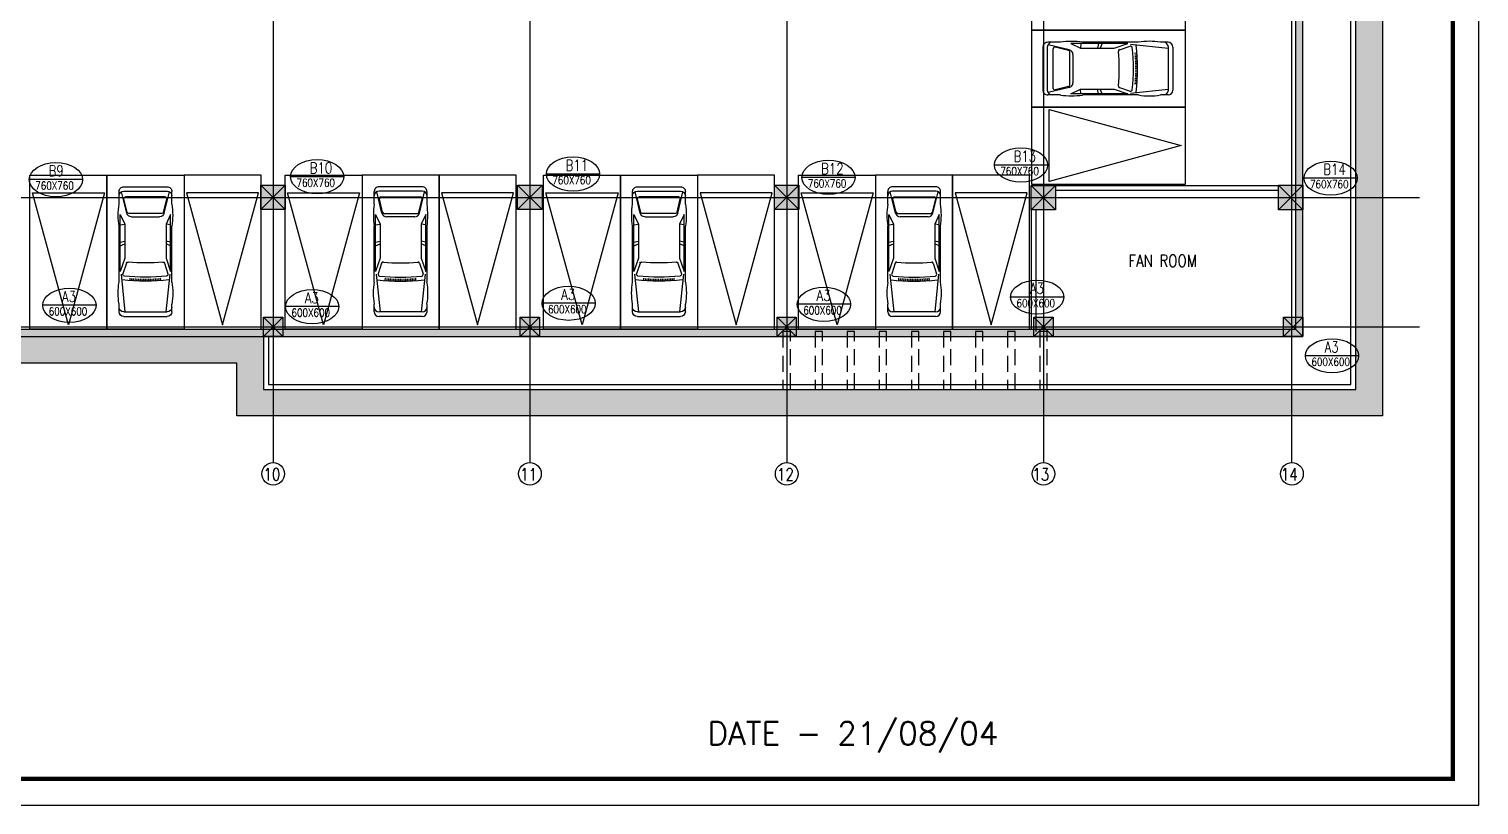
# Model space of a CAD drawing. Extents: x -14054 to 906348, y -36965 to 188562.
# Drawn here: x 739241 to 784418, y 60268 to 84468 of the extents above; entities that cross this region are included whole.
import ezdxf

# ---------------------------------------------------------------- set-up
doc = ezdxf.new("R2010")
doc.units = 0
doc.header["$LTSCALE"] = 1000
doc.header["$MEASUREMENT"] = 0
doc.linetypes.add('DASHED', pattern=[0.75, 0.5, -0.25])
doc.linetypes.add('HIDDEN', pattern=[0.375, 0.25, -0.125])
doc.layers.get('0').update_dxf_attribs({"linetype": 'CONTINUOUS'})
for name, color, linetype in [('BOR', 5, 'CONTINUOUS'), ('CAR', 6, 'CONTINUOUS'), ('COL-FIN', 3, 'CONTINUOUS'), ('COL-SOL', 253, 'CONTINUOUS'), ('COL-TX1', 4, 'CONTINUOUS'), ('COL-TX2', 33, 'CONTINUOUS'), ('CROSS', 3, 'CONTINUOUS'), ('GLASS', 9, 'CONTINUOUS'), ('GRID', 8, 'HIDDEN'), ('HATCH', 9, 'CONTINUOUS'), ('HT', 9, 'CONTINUOUS'), ('RETWALL', 7, 'CONTINUOUS')]:
    doc.layers.add(name, color=color, linetype=linetype)
doc.layers.add('TEXT', color=3, linetype='CONTINUOUS', lineweight=15)
doc.layers.add('WALL', color=2, linetype='CONTINUOUS', lineweight=30)
doc.styles.add('ROMAN', font='ROMANS')
doc.styles.add('ROMANS', font='ROMANS.shx', dxfattribs={"height": 350})
doc.styles.add('STYLE2', font='simplex.shx', dxfattribs={"width": 0.8})

# ---------------------------------------------------------------- blocks, each defined once
blk = doc.blocks.new('CAR1')
at = {"linetype": 'Continuous'}
for p, q in [((-166, 4334), (-166, 4068)), ((-96, 3029), (38, 4341)), ((0, 4500), (1495, 4500)), ((0, 4341), (1495, 4341)), ((1592, 3029), (1457, 4341)), ((1661, 4334), (1661, 4068)), ((-166, 3305), (-166, 1374)), ((91, 2650), (-30, 3023)), ((217, 3237), (223, 3173)), ((276, 3242), (281, 3178)), ((335, 3246), (339, 3182)), ((394, 3250), (398, 3186)), ((453, 3253), (456, 3189)), ((512, 3256), (514, 3191)), ((571, 3258), (573, 3193)), ((630, 3259), (631, 3195)), ((689, 3260), (689, 3195)), ((748, 3260), (748, 3196)), ((807, 3260), (806, 3195)), ((866, 3259), (864, 3195)), ((925, 3258), (923, 3193)), ((984, 3256), (981, 3191)), ((1043, 3253), (1040, 3189)), ((1102, 3250), (1098, 3186)), ((1160, 3246), (1156, 3182)), ((1219, 3242), (1214, 3178)), ((1278, 3237), (1273, 3173)), ((1405, 2650), (1526, 3023)), ((1661, 3305), (1661, 1374)), ((35, 2472), (-123, 2938)), ((-123, 2938), (-123, 967)), ((1461, 2472), (1619, 2938)), ((1619, 2938), (1619, 967)), ((-123, 2052), (35, 1978)), ((35, 1300), (35, 2472)), ((1461, 1300), (1461, 2472)), ((1619, 2052), (1461, 1978)), ((-123, 1923), (35, 1884)), ((1619, 1923), (1461, 1884)), ((-123, 1317), (35, 1300)), ((-123, 967), (35, 1300)), ((259, 1041), (1237, 1041)), ((1619, 1317), (1461, 1300)), ((1619, 967), (1461, 1300)), ((-166, 606), (-166, 166)), ((98, 914), (-80, 181)), ((114, 888), (2, 424)), ((1319, 930), (168, 930)), ((1372, 888), (1485, 424)), ((1398, 914), (1576, 181)), ((1661, 606), (1661, 166)), ((0, 153), (1495, 153)), ((0, 0), (1495, 0)), ((1431, 356), (56, 356))]:
    blk.add_line(p, q, dxfattribs=at)
for centre, radius, start, end in [((1947, 3686), 2146, 169.7616, 190.2384), ((0, 4334), 166, 90.0171, 179.9829), ((0, 4176), 166, 90.0171, 179.9829), ((1495, 4334), 166, 0.0171, 89.9829), ((1495, 4176), 166, 0.0171, 89.9829), ((-451, 3686), 2146, 349.7616, 10.2384), ((748, -2823), 6100, 82.3671, 97.6329), ((22, 3040), 55.1, 96.8356, 198.1699), ((748, -2891), 6031, 83.0262, 96.9738), ((1473, 3040), 55.1, 341.8301, 83.1644), ((143, 2667), 55.4, 198.1055, 275.9744), ((748, -2856), 5500, 83.7528, 96.2472), ((1352, 2667), 55.4, 264.0256, 341.8945), ((2441, 990), 2635, 171.6216, 188.3784), ((259, 875), 166, 90.0444, 166.3177), ((1237, 875), 166, 13.6822, 89.9556), ((-945, 990), 2635, 351.6216, 8.3784), ((168, 875), 55.2, 89.911, 166.2607), ((1319, 875), 55.2, 13.7393, 90.0891), ((0, 318), 166, 180.0172, 269.9829), ((0, 165), 165, 179.9175, 270.0824), ((56, 411), 55.2, 166.3661, 269.9108), ((1431, 411), 55.2, 270.0891, 13.6339), ((1495, 318), 166, 270.0171, 359.9828), ((1496, 165), 165, 269.9176, 0.0825)]:
    blk.add_arc(centre, radius, start, end, dxfattribs=at)
blk = doc.blocks.new('*U46')
at = {"layer": 'HATCH', "linetype": 'Continuous'}
h = blk.add_hatch(dxfattribs=at)
h.set_pattern_fill('AR-PARQ1', color=256, scale=200, angle=45, style=0)
h.set_pattern_definition([(135, (436347.5, 51836.5), (-3394.113, 2e-13), [2400, -2400]), (135, (436630.4, 52119.3), (-3394.113, 2e-13), [2400, -2400]), (135, (436913.2, 52402.2), (-3394.113, 2e-13), [2400, -2400]), (135, (437196, 52685), (-3394.113, 2e-13), [2400, -2400]), (135, (437479, 52967.9), (-3394.113, 2e-13), [2400, -2400]), (135, (437761.8, 53250.7), (-3394.113, 2e-13), [2400, -2400]), (135, (438044.6, 53533.5), (-3394.113, 2e-13), [2400, -2400]), (45, (434650.5, 53533.5), (3394.113, -2e-13), [2400, -2400]), (45, (434367.6, 53816.4), (3394.113, -2e-13), [2400, -2400]), (45, (434084.8, 54099.2), (3394.113, -2e-13), [2400, -2400]), (45, (433802, 54382), (3394.113, -2e-13), [2400, -2400]), (45, (433519.1, 54665), (3394.113, -2e-13), [2400, -2400]), (45, (433236.3, 54947.8), (3394.113, -2e-13), [2400, -2400]), (45, (432953.4, 55230.6), (3394.113, -2e-13), [2400, -2400])])
h.paths.add_polyline_path([(706593.96, 135527.59), (690454.21, 128568.92), (689779.47, 130074.84), (675045.42, 123722.24), (675045.15, 72400.37), (691977.45, 72400.37), (691977.45, 74050.37), (745717.45, 74050.37), (745717.45, 72400.37), (781407.36, 72400.37), (781407.47, 112114.02), (771795.23, 112114.02), (771795.23, 119284.02), (743258.68, 119284.02), (733885.58, 135527.59)])
h.paths.add_polyline_path([(733406.25, 134697.59), (742779.35, 118454.02), (770965.23, 118454.02), (770965.23, 111284.02), (780577.46, 111284.02), (780577.37, 73230.37), (746547.45, 73230.37), (746547.45, 74880.37), (691147.45, 74880.37), (691147.45, 73230.37), (675875.16, 73230.37), (675875.42, 123176.23), (689356.63, 128988.67), (690031.37, 127482.76), (706765.27, 134697.59)], flags=16)
at = {"layer": 'BOR', "color": 2, "ltscale": 140}
blk.add_lwpolyline([(670417.73, 139802.57), (670417.73, 60267.68), (784417.73, 60267.68), (784417.73, 139802.57)], close=True, dxfattribs=at)
at = {"layer": 'BOR', "ltscale": 140, "const_width": 136.54}
blk.add_lwpolyline([(783598.48, 61086.94), (671236.98, 61086.94), (671236.98, 138983.32), (783598.48, 138983.32)], close=True, dxfattribs=at)
at = {"layer": 'CAR'}
for points in [[(775270.73, 84429.3), (775270.73, 86829.3), (770470.73, 86829.3), (770470.73, 84429.3), (775270.73, 84429.3)], [(775270.73, 82029.3), (775270.73, 84429.3), (770470.73, 84429.3), (770470.73, 82029.3), (775270.73, 82029.3)], [(770470.73, 82029.3), (770470.73, 79629.3), (775270.73, 79629.3), (775270.73, 82029.3), (770470.73, 82029.3)], [(741670.73, 75110.37), (739270.73, 75110.37), (739270.73, 79910.37), (741670.73, 79910.37), (741670.73, 75110.37)], [(744070.73, 75110.37), (741670.73, 75110.37), (741670.73, 79910.37), (744070.73, 79910.37), (744070.73, 75110.37)], [(744070.73, 75110.37), (746470.73, 75110.37), (746470.73, 79910.37), (744070.73, 79910.37), (744070.73, 75110.37)], [(749617.59, 75110.37), (747217.59, 75110.37), (747217.59, 79910.37), (749617.59, 79910.37), (749617.59, 75110.37)], [(749617.59, 75110.37), (752017.59, 75110.37), (752017.59, 79910.37), (749617.59, 79910.37), (749617.59, 75110.37)], [(752017.59, 75110.37), (754417.59, 75110.37), (754417.59, 79910.37), (752017.59, 79910.37), (752017.59, 75110.37)], [(757670.73, 75110.37), (755270.73, 75110.37), (755270.73, 79910.37), (757670.73, 79910.37), (757670.73, 75110.37)], [(760070.73, 75110.37), (757670.73, 75110.37), (757670.73, 79910.37), (760070.73, 79910.37), (760070.73, 75110.37)], [(760070.73, 75110.37), (762470.73, 75110.37), (762470.73, 79910.37), (760070.73, 79910.37), (760070.73, 75110.37)], [(765617.59, 75110.37), (763217.59, 75110.37), (763217.59, 79910.37), (765617.59, 79910.37), (765617.59, 75110.37)], [(765617.59, 75110.37), (768017.59, 75110.37), (768017.59, 79910.37), (765617.59, 79910.37), (765617.59, 75110.37)], [(768017.59, 75110.37), (770417.59, 75110.37), (770417.59, 79910.37), (768017.59, 79910.37), (768017.59, 75110.37)]]:
    blk.add_lwpolyline(points, dxfattribs=at)
for points in [[(771027.74, 79706.55), (771027.74, 81952.06), (775135.54, 80829.3)], [(739347.98, 79353.36), (741593.49, 79353.36), (740470.73, 75245.56)], [(746393.49, 79353.36), (744147.98, 79353.36), (745270.73, 75245.56)], [(747294.83, 79353.36), (749540.34, 79353.36), (748417.59, 75245.56)], [(754340.34, 79353.36), (752094.83, 79353.36), (753217.59, 75245.56)], [(755347.98, 79353.36), (757593.49, 79353.36), (756470.73, 75245.56)], [(762393.49, 79353.36), (760147.98, 79353.36), (761270.73, 75245.56)], [(763294.83, 79353.36), (765540.34, 79353.36), (764417.59, 75245.56)], [(770340.34, 79353.36), (768094.83, 79353.36), (769217.59, 75245.56)]]:
    blk.add_lwpolyline(points, close=True, dxfattribs=at)
at = {"layer": 'COL-FIN', "linetype": 'Continuous'}
for points in [[(747224.16, 78835.88), (746464.16, 78835.88), (746464.16, 79595.88), (747224.16, 79595.88)], [(755224.16, 78835.88), (754464.16, 78835.88), (754464.16, 79595.88), (755224.16, 79595.88)], [(763224.16, 78835.88), (762464.16, 78835.88), (762464.16, 79595.88), (763224.16, 79595.88)], [(771224.16, 78829.3), (770464.16, 78829.3), (770464.16, 79589.3), (771224.16, 79589.3)], [(778927.45, 78832.59), (778167.45, 78832.59), (778167.45, 79592.59), (778927.45, 79592.59)], [(747147.45, 74880.37), (746547.45, 74880.37), (746547.45, 75480.37), (747147.45, 75480.37)], [(755147.45, 74880.37), (754547.45, 74880.37), (754547.45, 75480.37), (755147.45, 75480.37)], [(763147.45, 74880.37), (762547.45, 74880.37), (762547.45, 75480.37), (763147.45, 75480.37)], [(771147.45, 74880.37), (770547.45, 74880.37), (770547.45, 75480.37), (771147.45, 75480.37)], [(778927.45, 74880.37), (778327.45, 74880.37), (778327.45, 75480.37), (778927.45, 75480.37)]]:
    blk.add_lwpolyline(points, close=True, dxfattribs=at)
at = {"layer": 'COL-SOL', "linetype": 'Continuous'}
for points in [[(746464.16, 79595.88), (746464.16, 78835.88), (747224.16, 79595.88), (747224.16, 78835.88)], [(754464.16, 79595.88), (754464.16, 78835.88), (755224.16, 79595.88), (755224.16, 78835.88)], [(762464.16, 79595.88), (762464.16, 78835.88), (763224.16, 79595.88), (763224.16, 78835.88)], [(770464.16, 79589.3), (770464.16, 78829.3), (771224.16, 79589.3), (771224.16, 78829.3)], [(778167.45, 79592.59), (778167.45, 78832.59), (778927.45, 79592.59), (778927.45, 78832.59)], [(746547.45, 75480.37), (746547.45, 74880.37), (747147.45, 75480.37), (747147.45, 74880.37)], [(754547.45, 75480.37), (754547.45, 74880.37), (755147.45, 75480.37), (755147.45, 74880.37)], [(762547.45, 75480.37), (762547.45, 74880.37), (763147.45, 75480.37), (763147.45, 74880.37)], [(770547.45, 75480.37), (770547.45, 74880.37), (771147.45, 75480.37), (771147.45, 74880.37)], [(778327.45, 75480.37), (778327.45, 74880.37), (778927.45, 75480.37), (778927.45, 74880.37)]]:
    blk.add_solid(points, dxfattribs=at)
at = {"layer": 'COL-TX1', "color": 1}
for p, q in [((770976.97, 80223.95), (769318.31, 80223.95)), ((740909.04, 79771.26), (739250.38, 79771.26)), ((749046.19, 79860.12), (747387.53, 79860.12)), ((757019.86, 79943.14), (755361.19, 79943.14)), ((764978.7, 79839.02), (763320.04, 79839.02)), ((780625.47, 79817.08), (778966.81, 79817.08)), ((756883.31, 75915.41), (755224.65, 75915.41)), ((771481.8, 76106.3), (769823.14, 76106.3)), ((741328.55, 75850.48), (739669.89, 75850.48)), ((748892.41, 75809.6), (747233.75, 75809.6)), ((764837.82, 75882.56), (763179.16, 75882.56)), ((780668.48, 74276.89), (779009.82, 74276.89))]:
    blk.add_line(p, q, dxfattribs=at)
for centre in [(756190.52, 79943.14), (770147.64, 80223.95), (740079.71, 79771.26), (748216.86, 79860.12), (764149.37, 79839.02), (779796.14, 79817.08), (740499.22, 75850.48), (756053.98, 75915.41), (764008.49, 75882.56), (770652.47, 76106.3), (748063.08, 75809.6), (779839.15, 74276.89)]:
    blk.add_ellipse(centre, major_axis=(-829.33, 0), ratio=0.6434108, dxfattribs=at)
at = {"layer": 'CROSS', "color": 3, "linetype": 'Continuous'}
for p, q in [((746464.16, 79595.88), (747224.16, 78835.88)), ((747224.16, 79595.88), (746464.16, 78835.88)), ((754464.16, 79595.88), (755224.16, 78835.88)), ((755224.16, 79595.88), (754464.16, 78835.88)), ((762464.16, 79595.88), (763224.16, 78835.88)), ((763224.16, 79595.88), (762464.16, 78835.88)), ((770464.16, 79589.3), (771224.16, 78829.3)), ((771224.16, 79589.3), (770464.16, 78829.3)), ((778927.45, 79592.59), (778167.45, 78832.59)), ((778167.45, 79592.59), (778927.45, 78832.59)), ((746547.45, 75480.37), (747147.45, 74880.37)), ((747147.45, 75480.37), (746547.45, 74880.37)), ((754547.45, 75480.37), (755147.45, 74880.37)), ((755147.45, 75480.37), (754547.45, 74880.37)), ((762547.45, 75480.37), (763147.45, 74880.37)), ((763147.45, 75480.37), (762547.45, 74880.37)), ((770547.45, 75480.37), (771147.45, 74880.37)), ((771147.45, 75480.37), (770547.45, 74880.37)), ((778327.45, 75480.37), (778927.45, 74880.37)), ((778927.45, 75480.37), (778327.45, 74880.37))]:
    blk.add_line(p, q, dxfattribs=at)
at = {"layer": 'GLASS', "color": 1, "linetype": 'Continuous'}
for centre in [(746847.45, 70594.02), (754847.45, 70594.02), (762847.45, 70594.02), (770847.45, 70594.02), (778589.94, 70594.02)]:
    blk.add_circle(centre, 352.83, dxfattribs=at)
at = {"layer": 'GRID', "color": 8, "linetype": 'Continuous'}
for p, q in [((746847.45, 138599.3), (746847.45, 70946.85)), ((754844.16, 138602.59), (754844.16, 70950.14)), ((762847.45, 138599.3), (762847.45, 70946.85)), ((770847.45, 138599.3), (770847.45, 70946.85)), ((778589.94, 70946.85), (778589.94, 138599.3)), ((673438.29, 79212.59), (782561.35, 79212.59)), ((673438.29, 75180.37), (782561.35, 75180.37))]:
    blk.add_line(p, q, dxfattribs=at)
at = {"layer": 'HATCH', "color": 2, "linetype": 'Continuous'}
for p, q in [((771224.16, 79589.3), (778167.45, 79589.3)), ((771224.16, 79439.3), (778167.45, 79439.3))]:
    blk.add_line(p, q, dxfattribs=at)
at = {"layer": 'HT', "linetype": 'Continuous'}
for points in [[(778927.46, 111284.02), (778927.46, 75480.37), (778697.46, 111284.02), (778697.46, 75480.37)], [(678125.23, 75110.37), (678125.23, 74880.37), (778327.45, 75110.37), (778327.45, 74880.37)]]:
    blk.add_solid(points, dxfattribs=at)
at = {"layer": 'RETWALL', "color": 7, "linetype": 'Continuous'}
for p, q in [((780427.47, 73380.37), (780427.32, 103449.07)), ((780577.48, 73230.37), (780577.32, 103449.08)), ((746547.45, 74880.37), (746547.45, 73230.37)), ((746697.45, 74880.37), (746697.45, 73380.37)), ((746547.45, 73230.37), (780577.48, 73230.37)), ((746697.45, 73380.37), (780427.47, 73380.37))]:
    blk.add_line(p, q, dxfattribs=at)
blk.add_lwpolyline([(691977.45, 74050.37), (691977.45, 72400.37), (675045.15, 72400.37), (675045.42, 123722.24), (689779.47, 130074.84), (690454.21, 128568.92), (706593.96, 135527.59), (733885.58, 135527.59), (743258.68, 119284.02), (771795.23, 119284.02), (771795.23, 112114.02), (781407.47, 112114.02), (781407.36, 72400.37), (745717.45, 72400.37), (745717.45, 74050.37)], close=True, dxfattribs=at)
at = {"layer": 'RETWALL', "linetype": 'DASHED'}
for points in [[(762732.45, 75030.37), (762732.45, 73230.37), (762962.45, 73230.37), (762962.45, 75030.37)], [(763732.45, 75030.37), (763732.45, 73230.37), (763962.45, 73230.37), (763962.45, 75030.37)], [(764732.45, 75030.37), (764732.45, 73230.37), (764962.45, 73230.37), (764962.45, 75030.37)], [(765732.45, 75030.37), (765732.45, 73230.37), (765962.45, 73230.37), (765962.45, 75030.37)], [(766732.45, 75030.37), (766732.45, 73230.37), (766962.45, 73230.37), (766962.45, 75030.37)], [(767732.45, 75030.37), (767732.45, 73230.37), (767962.45, 73230.37), (767962.45, 75030.37)], [(768732.45, 75030.37), (768732.45, 73230.37), (768962.45, 73230.37), (768962.45, 75030.37)], [(769732.45, 75030.37), (769732.45, 73230.37), (769962.45, 73230.37), (769962.45, 75030.37)], [(770732.45, 75030.37), (770732.45, 73230.37), (770962.45, 73230.37), (770962.45, 75030.37)]]:
    blk.add_lwpolyline(points, close=True, dxfattribs=at)
at = {"layer": 'WALL', "linetype": 'Continuous'}
for p, q in [((778927.47, 74880.37), (778927.32, 103449.07)), ((778697.37, 93352.49), (778697.47, 75110.37)), ((770464.16, 78829.3), (770464.16, 75110.37)), ((770614.16, 78829.3), (770614.16, 75030.37)), ((677525.23, 75110.37), (778697.47, 75110.37)), ((677525.23, 74880.37), (778927.47, 74880.37))]:
    blk.add_line(p, q, dxfattribs=at)
at = {"layer": 'CAR', "yscale": 0.899999999996728, "zscale": 0.899999999996728}
for p, xscale, rotation in [((770830.71, 83904.06), 0.899999999996728, 270.0000000000001), ((742195.97, 79550.39), -0.899999999996728, 179.9999999999999), ((751492.35, 79550.39), 0.899999999996728, 180.0000000000001), ((758195.97, 79550.39), -0.899999999996728, 180), ((767492.35, 79550.39), 0.899999999996728, 180)]:
    blk.add_blockref('CAR1', p, dxfattribs=dict(at, xscale=xscale, rotation=rotation))
at = {"layer": 'BOR', "color": 3, "ltscale": 140, "style": 'ROMAN'}
blk.add_text('DATE - 21/08/04', height=714.7359, dxfattribs=at).set_placement((760378.91, 62145.98))
at = {"layer": 'COL-TX1', "style": 'STYLE2', "width": 0.8}
for s, p in [('B13', (769917.17, 80329.06)), ('B9', (739849.24, 79876.38)), ('B10', (747986.4, 79965.24)), ('B11', (755960.06, 80048.26)), ('B12', (763918.9, 79944.14)), ('B14', (779565.67, 79922.19)), ('A3', (755823.51, 76020.53)), ('A3', (770422.01, 76211.42)), ('A3', (740268.75, 75955.6)), ('A3', (747832.61, 75914.72)), ('A3', (763778.02, 75987.67)), ('A3', (779608.69, 74382))]:
    blk.add_text(s, height=335.415, dxfattribs=at).set_placement(p)
at = {"layer": 'COL-TX2', "color": 4, "style": 'STYLE2', "width": 0.8}
for s, p in [('760X760', (769504.61, 79910.54)), ('760X760', (739436.68, 79457.85)), ('760X760', (747573.84, 79546.71)), ('760X760', (755547.5, 79629.73)), ('760X760', (763506.34, 79525.61)), ('760X760', (779153.11, 79503.67)), ('600X600', (770009.44, 75792.89)), ('600X600', (739856.19, 75537.07)), ('600X600', (747420.05, 75496.19)), ('600X600', (755410.95, 75602)), ('600X600', (763365.46, 75569.15)), ('600X600', (779196.13, 73963.48))]:
    blk.add_text(s, height=250, dxfattribs=at).set_placement(p)
at = {"layer": 'TEXT', "style": 'ROMANS', "width": 0.8}
blk.add_text('FAN ROOM', height=381.012, rotation=359.999599, dxfattribs=at).set_placement((773494.04, 77046.69))
for s, p in [('10', (746547.24, 70387.32)), ('11', (754547.25, 70387.32)), ('12', (762547.25, 70387.32)), ('13', (770504.37, 70387.32)), ('14', (778246.86, 70387.32))]:
    blk.add_text(s, height=381.012, dxfattribs=at).set_placement(p)

msp = doc.modelspace()

# ---------------------------------------------------------------- block references
at = {"layer": 'TEXT'}
msp.add_blockref('*U46', (0, 0), dxfattribs=at)

doc.saveas('drawing.dxf')
